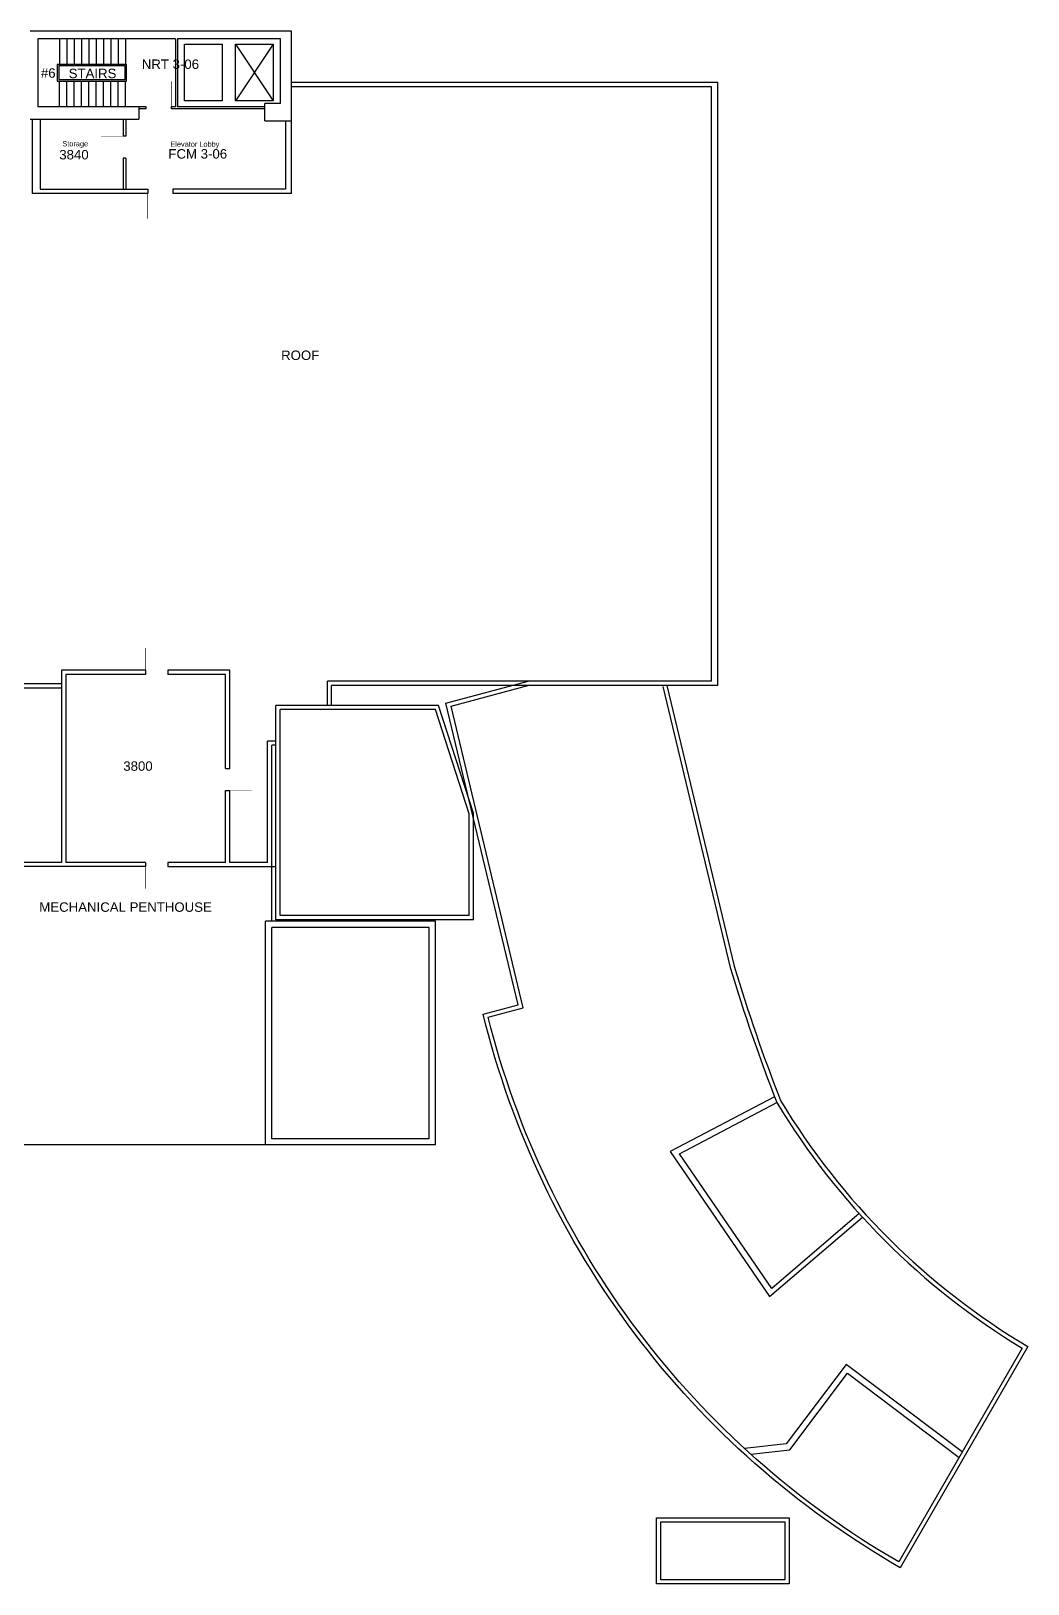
# Model space of a CAD drawing. Extents: x 1081 to 4588, y -1365 to 3210.
# Drawn here: x 2691 to 4588, y 254 to 3210 of the extents above; entities that cross this region are included whole.
import ezdxf

# ---------------------------------------------------------------- set-up
doc = ezdxf.new("R2010")
doc.units = 0
doc.header["$LTSCALE"] = 96
doc.header["$MEASUREMENT"] = 0
for name, color, linetype in [('A-ANNO-RNUM', 4, 'CONTINUOUS'), ('A-ANNO-TEXT', 4, 'CONTINUOUS'), ('A-ANNO-TEXT-CTC', 181, 'CONTINUOUS'), ('A-DOOR', 2, 'CONTINUOUS'), ('A-FLOR-SHFT', 1, 'CONTINUOUS'), ('A-FLOR-STRS', 2, 'CONTINUOUS'), ('A-ROOF-EXST', 8, 'CONTINUOUS'), ('A-WALL-FULL', 6, 'CONTINUOUS')]:
    doc.layers.add(name, color=color, linetype=linetype)
doc.layers.add('DEF', color=31, linetype='CONTINUOUS', plot=False)
doc.styles.add('ARIAL', font='arial.ttf')

# ---------------------------------------------------------------- blocks, each defined once
blk = doc.blocks.new('DR')
at = {"layer": 'A-DOOR'}
blk.add_lwpolyline([(0, 0, 0.0238, 0.0238, 0), (0, 1, 0, 0, 0.414214), (-1, 0, 0, 0, 0.414214)], format="xyseb", dxfattribs=at)

msp = doc.modelspace()

# ---------------------------------------------------------------- linework, layer by layer
at = {"layer": 'A-FLOR-SHFT'}
for p, q in [((3080, 3185.3), (3152, 3077.3)), ((3152, 3185.3), (3080, 3077.3))]:
    msp.add_line(p, q, dxfattribs=at)
for points in [[(2983, 3185.3), (3055, 3185.3), (3055, 3077.3), (2983, 3077.3)], [(3080, 3185.3), (3152, 3185.3), (3152, 3077.3), (3080, 3077.3)]]:
    msp.add_lwpolyline(points, close=True, dxfattribs=at)
at = {"layer": 'A-FLOR-STRS'}
for p, q in [((2745, 3195.3), (2745, 3146.8)), ((2759, 3195.3), (2759, 3146.8)), ((2773, 3195.3), (2773, 3146.8)), ((2787, 3195.3), (2787, 3146.8)), ((2801, 3195.3), (2801, 3146.8)), ((2815, 3195.3), (2815, 3146.8)), ((2829, 3195.3), (2829, 3146.8)), ((2843, 3195.3), (2843, 3146.8)), ((2857, 3195.3), (2857, 3146.8)), ((2871, 3195.3), (2871, 3146.8)), ((2745, 3066.3), (2745, 3114.8)), ((2759, 3066.3), (2759, 3114.8)), ((2773, 3066.3), (2773, 3114.8)), ((2787, 3066.3), (2787, 3114.8)), ((2801, 3066.3), (2801, 3114.8)), ((2815, 3066.3), (2815, 3114.8)), ((2829, 3066.3), (2829, 3114.8)), ((2843, 3066.3), (2843, 3114.8)), ((2857, 3066.3), (2857, 3114.8)), ((2871, 3066.3), (2871, 3114.8))]:
    msp.add_line(p, q, dxfattribs=at)
for points in [[(2740.8, 3114.8), (2872.8, 3114.8), (2872.8, 3146.8), (2740.8, 3146.8)], [(2743.8, 3117.8), (2869.8, 3117.8), (2869.8, 3143.8), (2743.8, 3143.8)]]:
    msp.add_lwpolyline(points, close=True, dxfattribs=at)
at = {"layer": 'A-ROOF-EXST'}
for p, q in [((3998, 3112.3), (3187, 3112.3)), ((3998, 1964.3), (3998, 3112.3)), ((3986, 3104.3), (3187, 3104.3)), ((3986, 1972.3), (3986, 3104.3)), ((2749, 1993.3), (2749, 1627.3)), ((2909, 1993.3), (2749, 1993.3)), ((2757, 1985.3), (2757, 1627.3)), ((2909, 1985.3), (2757, 1985.3)), ((2909, 1993.3), (2909, 1985.3)), ((3069, 1993.3), (2951, 1993.3)), ((2951, 1993.3), (2951, 1985.3)), ((3061, 1985.3), (2951, 1985.3)), ((3061, 1806.3), (3061, 1985.3)), ((3069, 1806.3), (3069, 1993.3)), ((2749, 1967.3), (2339, 1967.3)), ((2749, 1959.3), (2491, 1959.3)), ((3986, 1972.3), (3255, 1972.3)), ((3255, 1926.3), (3255, 1972.3)), ((3998, 1964.3), (3263, 1964.3)), ((3263, 1926.3), (3263, 1964.3)), ((3466.3, 1926.3), (3157, 1926.3)), ((3157, 1518.3), (3157, 1926.3)), ((3533, 1721.1), (3466.3, 1926.3)), ((3460.5, 1918.3), (3165, 1918.3)), ((3165, 1526.3), (3165, 1918.3)), ((3525, 1719.8), (3460.5, 1918.3)), ((3141, 1627.3), (3141, 1858.3)), ((3157, 1858.3), (3141, 1858.3)), ((3157, 1850.3), (3149, 1850.3)), ((3149, 1515.3), (3149, 1850.3)), ((3061, 1806.3), (3069, 1806.3)), ((3061, 1627.3), (3061, 1764.3)), ((3061, 1764.3), (3069, 1764.3)), ((3069, 1627.3), (3069, 1764.3)), ((3525, 1526.3), (3525, 1719.8)), ((3533, 1518.3), (3533, 1721.1)), ((2749, 1627.3), (2491, 1627.3)), ((2909, 1627.3), (2757, 1627.3)), ((2909, 1627.3), (2909, 1619.3)), ((3061, 1627.3), (2951, 1627.3)), ((2951, 1627.3), (2951, 1619.3)), ((3141, 1627.3), (3069, 1627.3)), ((2909, 1619.3), (2553, 1619.3)), ((2951, 1619.3), (3157, 1619.3)), ((3137, 1089.3), (3137, 1515.3)), ((3461, 1515.3), (3137, 1515.3)), ((3533, 1518.3), (3157, 1518.3)), ((3525, 1526.3), (3165, 1526.3)), ((3461, 1089.3), (3461, 1515.3)), ((3149, 1101.3), (3149, 1503.3)), ((3449, 1503.3), (3149, 1503.3)), ((3449, 1101.3), (3449, 1503.3)), ((3449, 1101.3), (3149, 1101.3)), ((3461, 1089.3), (2483, 1089.3))]:
    msp.add_line(p, q, dxfattribs=at)
for points in [[(3901.3, 1964.3), (4029.4, 1429.5, 0.019957), (4117.6, 1173.8, 0.123433), (4588.4, 705.4), (4345.4, 284.5, -0.205392), (3551.4, 1338.5), (3618.1, 1356.4), (3480.7, 1930.4), (3637.1, 1972.3)], [(3893.5, 1962.4), (4021.7, 1427.4, 0.020176), (4110.5, 1170.1, 0.122061), (4577.5, 702.6), (4342.4, 295.4, -0.202922), (3561, 1332.8), (3627.7, 1350.7), (3490.3, 1924.7), (3639.2, 1964.6)]]:
    msp.add_lwpolyline(points, format="xyb", dxfattribs=at)
for points in [[(4106.1, 1181.3), (3907.5, 1076.9), (4096.6, 800.9), (4273.2, 952)], [(4267.2, 958.6), (4100.7, 816.2), (3925.1, 1072.5), (4110.5, 1170.1)], [(4463.4, 504.9), (4242.4, 671.4), (4128.5, 520.1), (4049.1, 511.3)], [(4060.9, 500.5), (4134.9, 508.7), (4244.8, 654.6), (4457.3, 494.4)], [(3881.7, 379.5), (4133.7, 379.5), (4133.7, 253.5), (3881.7, 253.5), (3881.7, 379.5)]]:
    msp.add_lwpolyline(points, dxfattribs=at)
msp.add_lwpolyline([(3889.7, 371.5), (4125.7, 371.5), (4125.7, 261.5), (3889.7, 261.5)], close=True, dxfattribs=at)
at = {"layer": 'A-WALL-FULL'}
for p, q in [((3187, 3210.3), (2689, 3210.3)), ((2704, 3195.3), (2704, 3066.3)), ((2966, 3195.3), (2704, 3195.3)), ((2966, 3195.3), (2966, 3066.3)), ((3166, 3195.3), (2970, 3195.3)), ((2970, 3195.3), (2970, 3066.3)), ((3166, 3072.3), (3166, 3195.3)), ((3187, 2901.3), (3187, 3210.3)), ((2910, 3066.3), (2704, 3066.3)), ((2896, 3066.3), (2896, 3042.3)), ((2910, 3062.3), (2896, 3062.3)), ((2910, 3062.3), (2910, 3066.3)), ((2966, 3066.3), (2958, 3066.3)), ((2958, 3062.3), (2958, 3066.3)), ((3136, 3062.3), (2958, 3062.3)), ((3136, 3066.3), (2970, 3066.3)), ((3166, 3072.3), (3136, 3072.3)), ((3136, 3039.3), (3136, 3072.3)), ((2689, 3042.3), (2896, 3042.3)), ((2693, 3042.3), (2693, 2901.3)), ((2708, 3042.3), (2708, 2909.3)), ((2866.4, 3042.3), (2866.4, 3010.3)), ((2871.6, 3042.3), (2871.6, 3010.3)), ((3136, 3039.3), (3187, 3039.3)), ((3175, 3039.3), (3175, 2909.3)), ((2871.6, 3010.3), (2866.4, 3010.3)), ((2871.6, 2968.3), (2866.4, 2968.3)), ((2866.4, 2968.3), (2866.4, 2909.3)), ((2871.6, 2968.3), (2871.6, 2909.3)), ((2913, 2901.3), (2693, 2901.3)), ((2708, 2909.3), (2913, 2909.3)), ((2913, 2909.3), (2913, 2901.3)), ((3175, 2909.3), (2961, 2909.3)), ((2961, 2909.3), (2961, 2901.3)), ((3187, 2901.3), (2961, 2901.3))]:
    msp.add_line(p, q, dxfattribs=at)

# ---------------------------------------------------------------- block references
at = {"layer": 'A-DOOR'}
for p, xscale, yscale, zscale in [((2958, 3066.3), 48, 48, 48), ((2909, 1993.3), -42, 42, 42)]:
    msp.add_blockref('DR', p, dxfattribs=dict(at, xscale=xscale, yscale=yscale, zscale=zscale))
for p, xscale, yscale, zscale, rotation in [((2866.4, 3010.3), 42, 42, 42, 90), ((2913, 2901.3), 48, 48, 48, 180), ((3069, 1764.3), 42, 42, 42, 270), ((2909, 1619.3), 42, 42, 42, 180)]:
    msp.add_blockref('DR', p, dxfattribs=dict(at, xscale=xscale, yscale=yscale, zscale=zscale, rotation=rotation))

# ---------------------------------------------------------------- texts
at = {"layer": 'A-ANNO-RNUM', "style": 'ARIAL'}
for s, p in [('#6', (2709.7, 3121.4)), ('STAIRS', (2762.6, 3120.6))]:
    msp.add_text(s, height=18, dxfattribs=at).set_placement(p)
at = {"layer": 'A-ANNO-TEXT', "style": 'ARIAL'}
for s, p in [('ROOF', (3166.9, 2584)), ('MECHANICAL PENTHOUSE', (2706.7, 1533.3))]:
    msp.add_text(s, height=18, dxfattribs=at).set_placement(p)
at = {"layer": 'A-ANNO-TEXT-CTC', "style": 'ARIAL'}
for s, p in [('NRT 3-06', (2901.7, 3138.2)), ('3840', (2744.7, 2965.9)), ('FCM 3-06', (2952.4, 2967.5)), ('3800', (2866.5, 1801.8))]:
    msp.add_text(s, height=18, dxfattribs=at).set_placement(p)
at = {"layer": 'DEF', "style": 'ARIAL'}
for s, p in [('Storage', (2750.6, 2990.8)), ('Elevator Lobby', (2956.2, 2990))]:
    msp.add_text(s, height=10, dxfattribs=at).set_placement(p)

doc.saveas('drawing.dxf')
